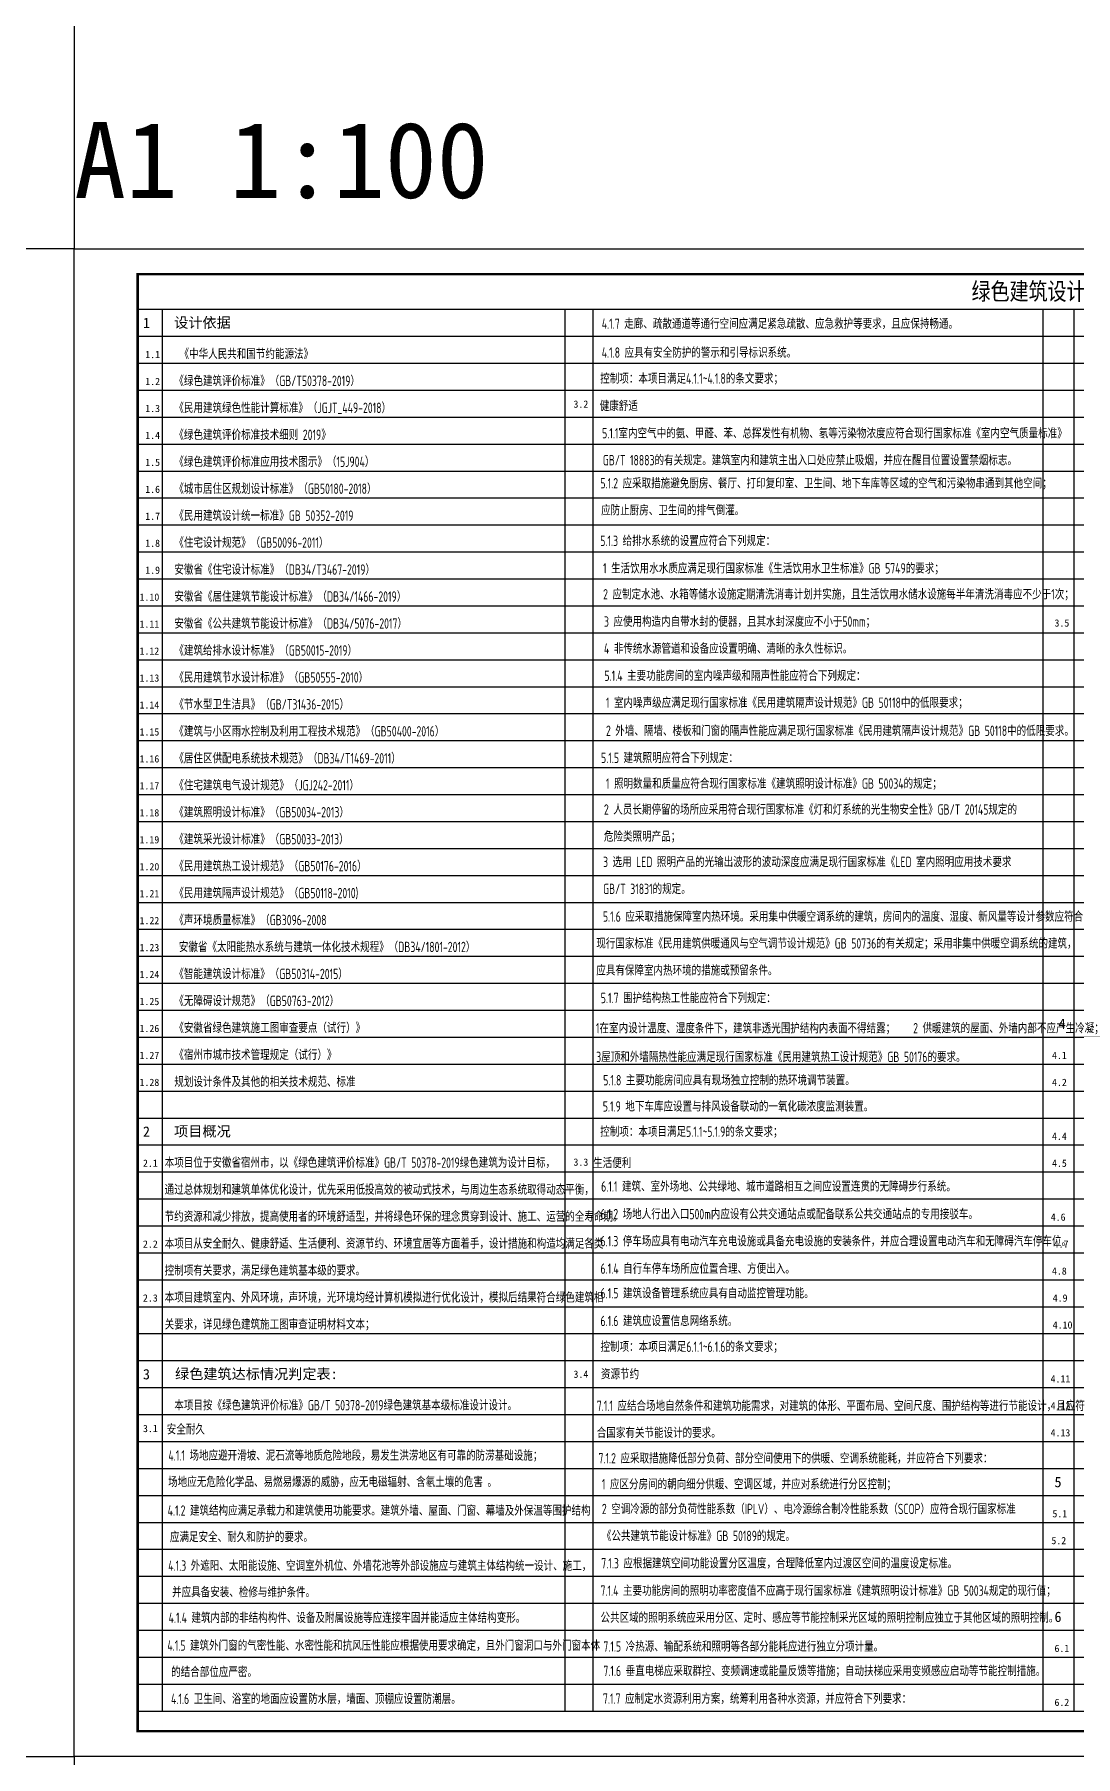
# Model space of a CAD drawing. Extents: x -518115 to 790560, y -210384 to 1628073.
# Drawn here: x 404750 to 445767, y 844382 to 912225 of the extents above; entities that cross this region are included whole.
import ezdxf

# ---------------------------------------------------------------- set-up
doc = ezdxf.new("R2010")
doc.units = 0
doc.header["$LTSCALE"] = 1000
doc.header["$MEASUREMENT"] = 0
doc.layers.add('cr-说明', color=15, linetype='Continuous', lineweight=13)
for name, color, linetype in [('Defpoint', 7, 'Continuous'), ('FLOR-OTLN', 31, 'Continuous'), ('text', 7, 'Continuous'), ('图框', 140, 'Continuous')]:
    doc.layers.add(name, color=color, linetype=linetype)
doc.layers.add('yichutu', color=7, linetype='Continuous', true_color=0xffffff, plot=False)
doc.styles.add('_TCH_LABEL', font='')
doc.styles.add('AADRI_ST', font='stedi.shx', dxfattribs={"width": 0.7, "bigfont": 'hztxt.shx'})
doc.styles.add('HT', font='')
doc.styles.get('_TCH_LABEL').set_extended_font_data('SimHei')
doc.styles.get('HT').set_extended_font_data('SimHei')

# ---------------------------------------------------------------- blocks, each defined once
blk = doc.blocks.new('yct-841-594-84100-59399.9999999999-100-1000.0')
at = {"color": 7, "true_color": 0xffffff}
blk.add_lwpolyline([(0, -3549), (80358, -3549), (80358, 0), (0, 0)], close=True, dxfattribs=at)
at = {"layer": 'yichutu', "color": 7, "true_color": 0xffffff}
blk.add_lwpolyline([(0, 0), (0, 59400), (84100, 59400), (84100, 0)], close=True, dxfattribs=at)
at = {"layer": 'yichutu', "color": 7, "true_color": 0xffffff, "style": '_TCH_LABEL'}
blk.add_text('A1 1:100', height=3000, dxfattribs=at).set_placement((0, 61400))
blk = doc.blocks.new('TK')
at = {"layer": '图框'}
blk.add_lwpolyline([(465375, 548714), (549475, 548714), (549475, 489314), (465375, 489314)], close=True, dxfattribs=at)
blk.add_lwpolyline([(465375, 548714), (549475, 548714), (549475, 489314), (465375, 489314)], close=True, dxfattribs=at)
at = {"layer": '图框', "const_width": 100}
blk.add_lwpolyline([(548475, 490314), (548475, 547714), (467875, 547714), (467875, 490314)], close=True, dxfattribs=at)

msp = doc.modelspace()

# ---------------------------------------------------------------- linework, layer by layer
at = {"layer": 'Defpoint', "color": 252}
for p, q in [((408814.1, 901384.2), (408814.1, 846161.6)), ((482419, 901384.2), (408814.1, 901384.2)), ((409800.4, 846161.6), (409800.4, 901384.2)), ((425664.8, 846161.6), (425664.8, 901384.2)), ((426761.8, 846161.6), (426761.8, 901384.2)), ((444488.6, 846161.6), (444488.6, 901384.2)), ((445711.5, 846161.6), (445711.5, 901384.2)), ((482419, 900322.2), (408814.1, 900322.2)), ((482419, 900322.2), (408814.1, 900322.2)), ((482419, 899260.2), (408814.1, 899260.2)), ((482419, 898198.2), (408814.1, 898198.2)), ((482419, 897136.3), (408814.1, 897136.3)), ((482419, 896074.3), (408814.1, 896074.3)), ((482419, 895012.3), (408814.1, 895012.3)), ((482419, 893950.4), (408814.1, 893950.4)), ((482419, 892888.4), (408814.1, 892888.4)), ((482419, 891826.4), (408814.1, 891826.4)), ((482419, 890764.4), (408814.1, 890764.4)), ((482419, 889702.5), (408814.1, 889702.5)), ((482419, 888640.5), (408814.1, 888640.5)), ((482419, 887578.5), (408814.1, 887578.5)), ((482419, 886516.5), (408814.1, 886516.5)), ((482419, 885454.6), (408814.1, 885454.6)), ((482419, 884392.6), (408814.1, 884392.6)), ((482419, 883330.6), (408814.1, 883330.6)), ((482419, 883330.6), (408814.1, 883330.6)), ((482419, 882268.7), (408814.1, 882268.7)), ((482419, 881206.7), (408814.1, 881206.7)), ((482419, 880144.7), (408814.1, 880144.7)), ((482419, 879082.7), (408814.1, 879082.7)), ((482419, 878020.8), (408814.1, 878020.8)), ((482419, 876958.8), (408814.1, 876958.8)), ((482419, 875896.8), (408814.1, 875896.8)), ((482419, 874834.9), (408814.1, 874834.9)), ((482419, 873772.9), (408814.1, 873772.9)), ((482419, 872710.9), (408814.1, 872710.9)), ((482419, 871648.9), (408814.1, 871648.9)), ((482419, 870587), (408814.1, 870587)), ((482419, 869525), (408814.1, 869525)), ((482419, 868463), (408814.1, 868463)), ((482419, 867401), (408814.1, 867401)), ((482419, 866339.1), (408814.1, 866339.1)), ((482419, 865277.1), (408814.1, 865277.1)), ((482419, 864215.1), (408814.1, 864215.1)), ((482419, 863153.2), (408814.1, 863153.2)), ((482419, 862091.2), (408814.1, 862091.2)), ((482419, 861029.2), (408814.1, 861029.2)), ((482419, 859967.2), (408814.1, 859967.2)), ((482419, 858905.3), (408814.1, 858905.3)), ((482419, 857843.3), (408814.1, 857843.3)), ((482419, 856781.3), (408814.1, 856781.3)), ((482419, 855719.3), (408814.1, 855719.3)), ((482419, 854657.4), (408814.1, 854657.4)), ((482419, 853595.4), (408814.1, 853595.4)), ((482419, 852533.4), (408814.1, 852533.4)), ((482419, 851471.5), (408814.1, 851471.5)), ((482419, 850409.5), (408814.1, 850409.5)), ((482419, 849347.5), (408814.1, 849347.5)), ((482419, 848285.5), (408814.1, 848285.5)), ((482419, 847223.6), (408814.1, 847223.6)), ((482419, 846161.6), (408814.1, 846161.6))]:
    msp.add_line(p, q, dxfattribs=at)
at = {"layer": 'text', "color": 2}
msp.add_lwpolyline([(406314.1, 826573.7), (375314.1, 826573.7), (375314.1, 844382.1), (406314.1, 844382.1)], close=True, dxfattribs=at)
at = {"layer": '图框', "color": 2}
msp.add_lwpolyline([(406314.1, 903782.1), (375314.1, 903782.1), (375314.1, 921782.1), (406314.1, 921782.1)], close=True, dxfattribs=at)

# ---------------------------------------------------------------- block references
msp.add_blockref('TK', (-59060.9, 355068.4))
at = {"layer": 'yichutu'}
msp.add_blockref('yct-841-594-84100-59399.9999999999-100-1000.0', (406314.1, 844382.1), dxfattribs=at)

# ---------------------------------------------------------------- texts
at = {"layer": 'cr-说明', "style": 'HT', "width": 0.8}
msp.add_text(' 绿色建筑设计说明专篇', height=686.198, dxfattribs=at).set_placement((441295.9, 901764.2))
at = {"layer": 'cr-说明', "style": 'HT'}
for s, height, p in [('1', 408.5, (409024.8, 900658.3)), ('设计依据', 408.45, (410255.3, 900671)), ('1.1', 285.92, (409114.8, 899473.7)), ('1.2', 285.92, (409114.8, 898411.7)), ('1.3', 285.92, (409114.8, 897349.7)), ('3.2', 285.92, (425986.8, 897518.4)), ('1.4', 285.92, (409114.8, 896287.8)), ('1.5', 285.92, (409114.8, 895225.8)), ('1.6', 285.92, (409114.8, 894163.8)), ('1.7', 285.92, (409114.8, 893101.8)), ('1.8', 285.92, (409114.8, 892039.9)), ('1.9', 285.92, (409114.8, 890977.9)), ('1.10', 285.92, (408890.7, 889915.9)), ('1.11', 285.92, (408890.7, 888854)), ('3.5', 285.92, (444936.5, 888896.7)), ('1.12', 285.92, (408890.7, 887792)), ('1.13', 285.92, (408890.7, 886730)), ('1.14', 285.92, (408890.7, 885668)), ('1.15', 285.92, (408890.7, 884606.1)), ('1.16', 285.92, (408890.7, 883544.1)), ('1.17', 285.92, (408890.7, 882482.1)), ('1.18', 285.92, (408890.7, 881420.1)), ('1.19', 285.92, (408890.7, 880358.2)), ('1.20', 285.92, (408890.7, 879296.2)), ('1.21', 285.92, (408890.7, 878234.2)), ('1.22', 285.92, (408890.7, 877172.3)), ('1.23', 285.92, (408890.7, 876110.3)), ('1.24', 285.92, (408890.7, 875048.3)), ('1.25', 285.92, (408890.7, 873986.3)), ('1.26', 285.92, (408890.7, 872924.4)), ('4', 408.5, (445101.8, 873047)), ('1.27', 285.92, (408890.7, 871862.4)), ('4.1', 285.92, (444838.5, 871862.4)), ('1.28', 285.92, (408890.7, 870800.4)), ('4.2', 285.92, (444838.5, 870800.4)), ('2', 408.5, (409024.8, 868799.1)), ('项目概况', 408.45, (410255.3, 868811.8)), ('4.4', 285.92, (444838.5, 868676.5)), ('2.1', 285.92, (409025.4, 867614.5)), ('3.3', 285.92, (425986.8, 867657.3)), ('4.5', 285.92, (444838.5, 867614.5)), ('4.6', 285.92, (444788.7, 865490.6)), ('2.2', 285.92, (409025.4, 864428.6)), ('4.7', 285.92, (444905.6, 864428.6)), ('4.8', 285.92, (444836, 863366.6)), ('2.3', 285.92, (409025.4, 862304.6)), ('4.9', 285.92, (444867, 862304.6)), ('4.10', 285.92, (444867, 861242.7)), ('3', 408.5, (409024.8, 859241.4)), (' 绿色建筑达标情况判定表:', 408.451, (410012.5, 859254.1)), ('3.4', 285.92, (425986.8, 859302.2)), ('4.11', 285.92, (444782.5, 859118.7)), ('4.12', 285.92, (444782.5, 858056.8)), ('3.1', 285.92, (409025.4, 857163.4)), ('4.13', 285.92, (444782.5, 856994.8)), ('5', 408.5, (444936, 854993.5)), ('5.1', 285.92, (444856.3, 853808.9)), ('5.2', 285.92, (444813.9, 852746.9)), ('6', 408.5, (444936, 849683.6)), ('6.1', 285.92, (444936.5, 848499)), ('6.2', 285.92, (444936.5, 846375.1))]:
    msp.add_text(s, height=height, dxfattribs=at).set_placement(p)
at = {"layer": 'FLOR-OTLN', "color": 4, "style": 'AADRI_ST', "width": 0.8}
for s, height, p in [('4.1.7 走廊、疏散通道等通行空间应满足紧急疏散、应急救护等要求，且应保持畅通。', 408.451, (427100.7, 900626)), ('《中华人民共和国节约能源法》', 408.451, (410467.5, 899435.5)), ('4.1.8 应具有安全防护的警示和引导标识系统。', 408.451, (427097.2, 899487.9)), ('《绿色建筑评价标准》（GB/T50378-2019）', 408.451, (410262, 898373.5)), ('《民用建筑绿色性能计算标准》（JGJT_449-2018）', 408.451, (410262, 897311.5)), ('健康舒适', 408.45, (427019.8, 897385.2)), ('《绿色建筑评价标准技术细则 2019》', 408.451, (410262, 896249.6)), ('5.1.1室内空气中的氨、甲醛、苯、总挥发性有机物、氡等污染物浓度应符合现行国家标准《室内空气质量标准》', 408.451, (427113.9, 896311.4)), ('《绿色建筑评价标准应用技术图示》（15J904）', 408.451, (410262, 895187.6)), ('GB/T 18883的有关规定。建筑室内和建筑主出入口处应禁止吸烟，并应在醒目位置设置禁烟标志。', 408.451, (427142.7, 895249.4)), ('《城市居住区规划设计标准》（GB50180-2018）', 408.451, (410262, 894125.6)), ('5.1.2 应采取措施避免厨房、餐厅、打印复印室、卫生间、地下车库等区域的空气和污染物串通到其他空间；', 408.451, (427046.5, 894340.1)), ('《民用建筑设计统一标准》GB 50352-2019', 408.451, (410262, 893063.6)), ('应防止厨房、卫生间的排气倒灌。', 408.451, (427075.4, 893278.2)), ('《住宅设计规范》（GB50096-2011）', 408.451, (410262, 892001.7)), ('5.1.3 给排水系统的设置应符合下列规定：  ', 408.451, (427040.7, 892072.3)), ('安徽省《住宅设计标准》（DB34/T3467-2019）', 408.451, (410262, 890939.7)), (' 1 生活饮用水水质应满足现行国家标准《生活饮用水卫生标准》GB 5749的要求； ', 408.451, (426973.1, 890988)), ('安徽省《居住建筑节能设计标准》（DB34/1466-2019）', 408.451, (410262, 889877.7)), ('2 应制定水池、水箱等储水设施定期清洗消毒计划并实施，且生活饮用水储水设施每半年清洗消毒应不少于1次；', 408.451, (427154.1, 889966.6)), ('安徽省《公共建筑节能设计标准》（DB34/5076-2017）', 408.451, (410262, 888815.7)), ('3 应使用构造内自带水封的便器，且其水封深度应不小于50mm；', 408.451, (427187.6, 888891.7)), ('《建筑给排水设计标准》（GB50015-2019）', 408.451, (410262, 887753.8)), ('4 非传统水源管道和设备应设置明确、清晰的永久性标识。', 408.451, (427187.6, 887830.3)), ('《民用建筑节水设计标准》（GB50555-2010）', 408.451, (410262, 886691.8)), ('5.1.4 主要功能房间的室内噪声级和隔声性能应符合下列规定：', 408.451, (427205.3, 886757.5)), ('《节水型卫生洁具》（GB/T31436-2015）', 408.451, (410262, 885629.8)), ('1 室内噪声级应满足现行国家标准《民用建筑隔声设计规范》GB 50118中的低限要求；', 408.451, (427266.2, 885695.5)), ('《建筑与小区雨水控制及利用工程技术规范》（GB50400-2016）', 408.451, (410262, 884567.9)), ('2 外墙、隔墙、楼板和门窗的隔声性能应满足现行国家标准《民用建筑隔声设计规范》GB 50118中的低限要求。', 408.451, (427266.2, 884589.3)), ('《居住区供配电系统技术规范》（DB34/T1469-2011）', 408.451, (410262, 883505.9)), ('5.1.5 建筑照明应符合下列规定：', 408.451, (427072.3, 883522.8)), ('《住宅建筑电气设计规范》（JGJ242-2011）', 408.451, (410262, 882443.9)), ('1 照明数量和质量应符合现行国家标准《建筑照明设计标准》GB 50034的规定；', 408.451, (427264.6, 882508.5)), ('《建筑照明设计标准》（GB50034-2013）', 408.451, (410262, 881381.9)), ('2 人员长期停留的场所应采用符合现行国家标准《灯和灯系统的光生物安全性》GB/T 20145规定的', 408.451, (427187.2, 881487.4)), ('《建筑采光设计标准》（GB50033-2013）', 408.451, (410262, 880320)), ('危险类照明产品；', 408.45, (427187.2, 880425.4)), ('《民用建筑热工设计规范》（GB50176-2016）', 408.451, (410262, 879258)), ('3 选用 LED 照明产品的光输出波形的波动深度应满足现行国家标准《LED 室内照明应用技术要求', 408.451, (427152.7, 879421.1)), ('《民用建筑隔声设计规范》（GB50118-2010)', 408.451, (410262, 878196)), ('GB/T 31831的规定。', 408.451, (427152.7, 878359.2)), ('《声环境质量标准》（GB3096-2008', 408.451, (410262, 877134)), ('5.1.6 应采取措施保障室内热环境。采用集中供暖空调系统的建筑，房间内的温度、湿度、新风量等设计参数应符合', 408.451, (427144.6, 877268.2)), ('现行国家标准《民用建筑供暖通风与空气调节设计规范》GB 50736的有关规定；采用非集中供暖空调系统的建筑，', 408.451, (426884.8, 876213)), (' 安徽省《太阳能热水系统与建筑一体化技术规程》（DB34/1801-2012）', 408.451, (410262, 876072.1)), ('《智能建筑设计标准》（GB50314-2015）', 408.451, (410262, 875010.1)), ('应具有保障室内热环境的措施或预留条件。', 408.451, (426884.8, 875151.1)), ('5.1.7 围护结构热工性能应符合下列规定：', 408.451, (427061.4, 874061.7)), ('《无障碍设计规范》（GB50763-2012）', 408.451, (410262, 873948.1)), ('《安徽省绿色建筑施工图审查要点（试行）》', 408.451, (410262, 872886.2)), (' 1在室内设计温度、湿度条件下，建筑非透光围护结构内表面不得结露；    2 供暖建筑的屋面、外墙内部不应产生冷凝；', 408.451, (426695.1, 872873.5)), ('《宿州市城市技术管理规定（试行）》', 408.451, (410262, 871824.2)), (' 3屋顶和外墙隔热性能应满足现行国家标准《民用建筑热工设计规范》GB 50176的要求。', 408.451, (426704.7, 871739.9)), ('规划设计条件及其他的相关技术规范、标准', 408.451, (410262, 870762.2)), ('5.1.8 主要功能房间应具有现场独立控制的热环境调节装置。', 408.451, (427155.9, 870822.8)), ('5.1.9 地下车库应设置与排风设备联动的一氧化碳浓度监测装置。', 408.451, (427141, 869790.5)), ('本项目位于安徽省宿州市，以《绿色建筑评价标准》GB/T 50378-2019绿色建筑为设计目标，', 408.451, (409881.2, 867576.3)), ('生活便利', 408.45, (426761.9, 867562.9)), ('6.1.1 建筑、室外场地、公共绿地、城市道路相互之间应设置连贯的无障碍步行系统。', 408.451, (427076, 866637.8)), ('通过总体规划和建筑单体优化设计，优先采用低投高效的被动式技术，与周边生态系统取得动态平衡，', 408.451, (409881.2, 866514.3)), ('节约资源和减少排放，提高使用者的环境舒适型，并将绿色环保的理念贯穿到设计、施工、运营的全寿命期。', 408.451, (409881.2, 865452.4)), ('6.1.2 场地人行出入口500m内应设有公共交通站点或配备联系公共交通站点的专用接驳车。', 408.451, (427050.3, 865548.6)), ('6.1.3 停车场应具有电动汽车充电设施或具备充电设施的安装条件，并应合理设置电动汽车和无障碍汽车停车位。', 408.451, (427050.3, 864483.6)), ('6.1.4 自行车停车场所应位置合理、方便出入。', 408.451, (427050.3, 863399.6)), ('本项目建筑室内、外风环境，声环境，光环境均经计算机模拟进行优化设计，模拟后结果符合绿色建筑相', 408.451, (409881.2, 862266.4)), ('6.1.5 建筑设备管理系统应具有自动监控管理功能。', 408.451, (427050.3, 862431.3)), ('关要求，详见绿色建筑施工图审查证明材料文本；', 408.451, (409881.2, 861204.5)), ('6.1.6 建筑应设置信息网络系统。', 408.451, (427050.3, 861338.6)), ('资源节约', 408.45, (427069, 859245.8)), ('7.1.1 应结合场地自然条件和建筑功能需求，对建筑的体形、平面布局、空间尺度、围护结构等进行节能设计，且应符', 408.451, (426903.9, 857996.7)), ('安全耐久', 408.45, (409963.6, 857068.8, 0)), ('合国家有关节能设计的要求。', 408.451, (426903.9, 856934.7)), ('4.1.1 场地应避开滑坡、泥石流等地质危险地段，易发生洪涝地区有可靠的防涝基础设施；', 408.451, (410028.5, 856040, 0)), ('7.1.2 应采取措施降低部分负荷、部分空间使用下的供暖、空调系统能耗，并应符合下列要求：', 408.451, (426970.8, 855928.9)), ('场地应无危险化学品、易燃易爆源的威胁，应无电磁辐射、含氡土壤的危害 。', 408.451, (410018, 854998.7, 0)), ('1 应区分房间的朝向细分供暖、空调区域，并应对系统进行分区控制；', 408.451, (427105.8, 854908.9)), ('4.1.2 建筑结构应满足承载力和建筑使用功能要求。建筑外墙、屋面、门窗、幕墙及外保温等围护结构', 408.451, (409997.2, 853869.2)), ('2 空调冷源的部分负荷性能系数（IPLV）、电冷源综合制冷性能系数（SCOP）应符合现行国家标准', 408.451, (427105.8, 853931.7)), ('应满足安全、耐久和防护的要求。', 408.451, (410087.2, 852827.9)), ('《公共建筑节能设计标准》GB 50189的规定。', 408.451, (427105.8, 852869.8)), ('4.1.3 外遮阳、太阳能设施、空调室外机位、外墙花池等外部设施应与建筑主体结构统一设计、施工，', 408.451, (410021, 851697.8)), ('7.1.3 应根据建筑空间功能设置分区温度，合理降低室内过渡区空间的温度设定标准。', 408.451, (427081.4, 851793.4)), ('并应具备安装、检修与维护条件。', 408.451, (410171.3, 850656.6)), ('7.1.4 主要功能房间的照明功率密度值不应高于现行国家标准《建筑照明设计标准》GB 50034规定的现行值；', 408.451, (427051.3, 850713.5)), ('4.1.4 建筑内部的非结构构件、设备及附属设施等应连接牢固并能适应主体结构变形。', 408.451, (410035.7, 849646.8)), ('公共区域的照明系统应采用分区、定时、感应等节能控制采光区域的照明控制应独立于其他区域的照明控制。', 408.451, (427051.3, 849651.5)), ('4.1.5 建筑外门窗的气密性能、水密性能和抗风压性能应根据使用要求确定，且外门窗洞口与外门窗本体', 408.451, (409985.8, 848552.2)), ('7.1.5 冷热源、输配系统和照明等各部分能耗应进行独立分项计量。', 408.451, (427163.1, 848515.9)), ('的结合部位应严密。', 408.45, (410136.1, 847510.9)), ('7.1.6 垂直电梯应采取群控、变频调速或能量反馈等措施；自动扶梯应采用变频感应启动等节能控制措施。', 408.451, (427163.1, 847551.3)), ('4.1.6 卫生间、浴室的地面应设置防水层，墙面、顶棚应设置防潮层。', 408.451, (410132.1, 846451.9)), ('7.1.7 应制定水资源利用方案，统筹利用各种水资源，并应符合下列要求：', 408.451, (427146.5, 846459.5))]:
    msp.add_text(s, height=height, dxfattribs=at).set_placement(p)
at = {"layer": 'FLOR-OTLN', "color": 3, "style": 'AADRI_ST', "width": 0.8}
for s, p in [('控制项：本项目满足4.1.1~4.1.8的条文要求；', (427039.5, 898466.8, 0)), ('控制项：本项目满足5.1.1~5.1.9的条文要求；', (427039.9, 868796.1)), ('控制项：本项目满足6.1.1~6.1.6的条文要求；', (427050.3, 860323.1))]:
    msp.add_text(s, height=408.451, dxfattribs=at).set_placement(p)
at = {"layer": 'FLOR-OTLN', "color": 6, "style": 'AADRI_ST', "width": 0.8}
for s, p in [('本项目从安全耐久、健康舒适、生活便利、资源节约、环境宜居等方面着手，设计措施和构造均满足各类', (409881.2, 864390.4)), ('控制项有关要求，满足绿色建筑基本级的要求。', (409881.2, 863328.4)), ('本项目按《绿色建筑评价标准》GB/T 50378-2019绿色建筑基本级标准设计设计。', (410262, 858018.5))]:
    msp.add_text(s, height=408.451, dxfattribs=at).set_placement(p)

doc.saveas('drawing.dxf')
